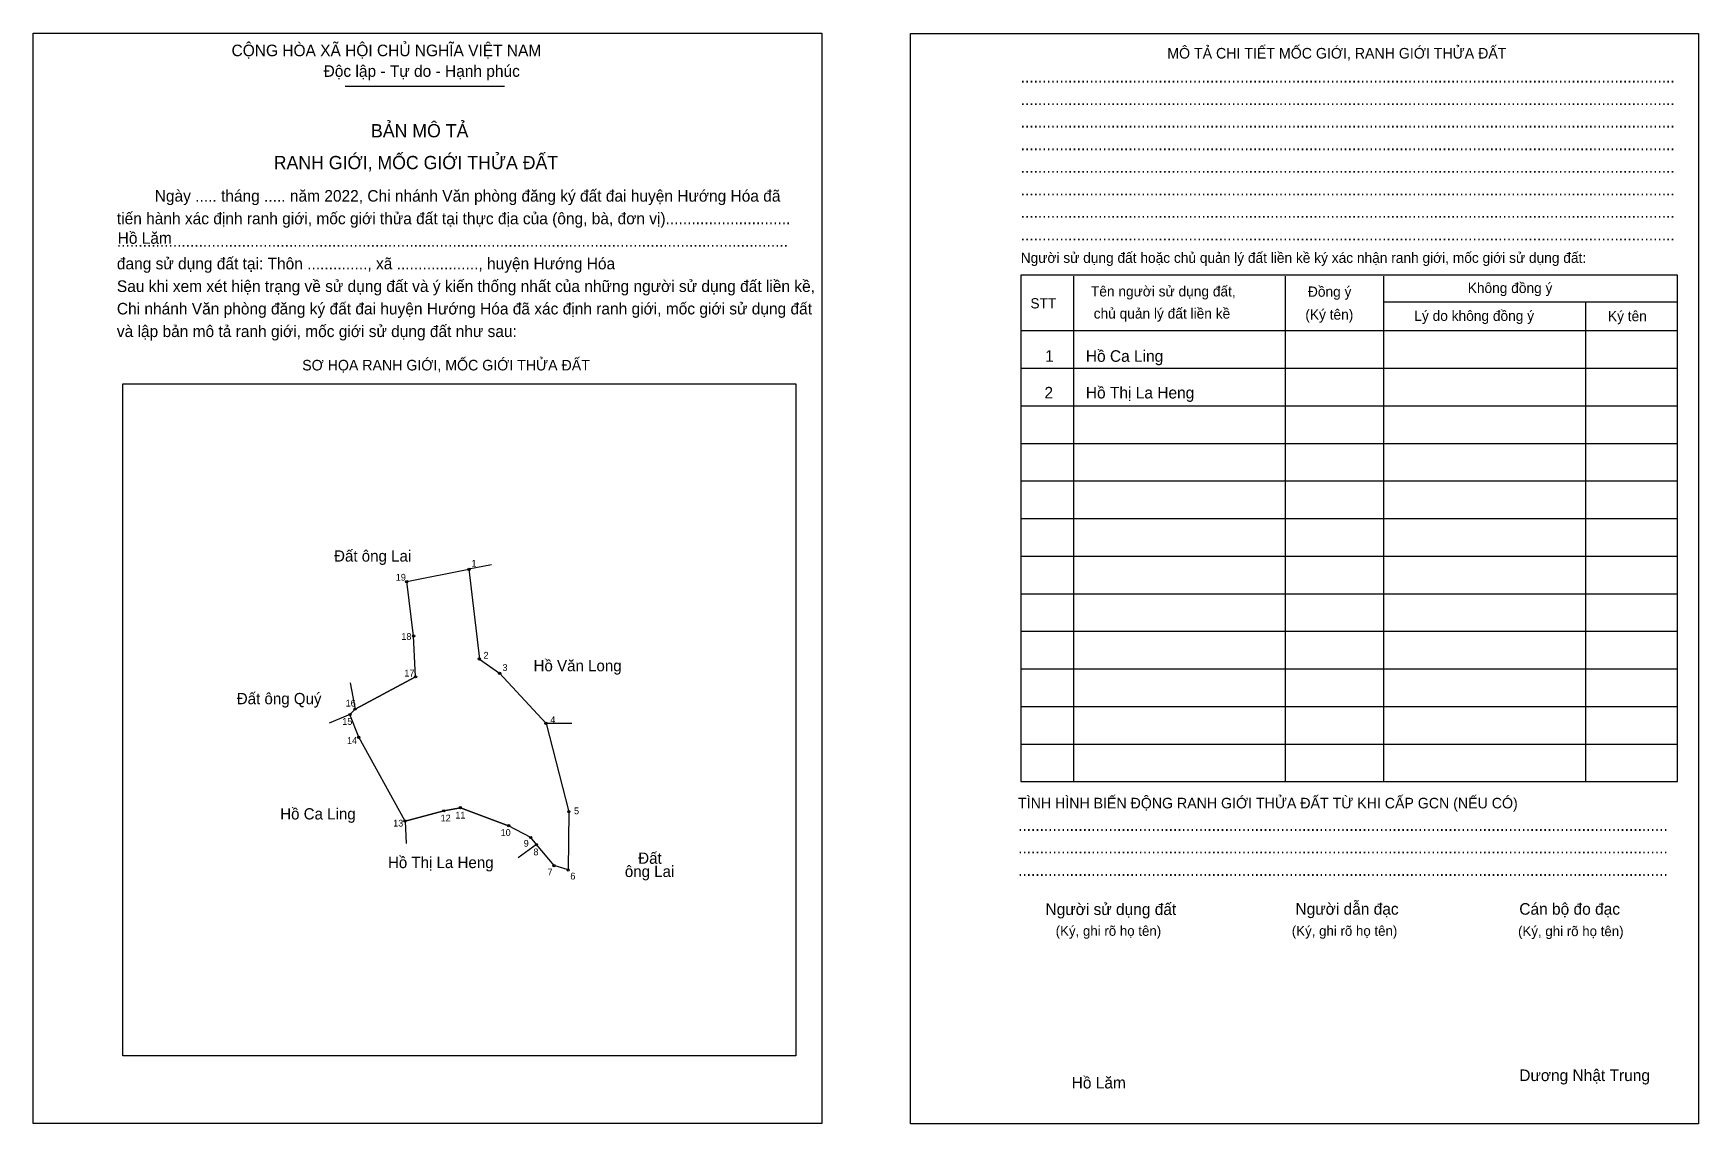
# Model space of a CAD drawing. Extents: x 543555 to 544637, y 1837695 to 1838403.
import ezdxf

# ---------------------------------------------------------------- set-up
doc = ezdxf.new("R2010")
doc.units = 0
for name, color, linetype in [('Level 1', 7, 'Continuous'), ('Level 10', 7, 'Continuous'), ('Level 11', 7, 'Continuous'), ('Level 2', 7, 'Continuous'), ('Level 25', 7, 'Continuous'), ('Level 27', 7, 'Continuous'), ('Level 36', 7, 'Continuous'), ('Level 52', 7, 'Continuous'), ('Level 55', 7, 'Continuous'), ('Level 6', 7, 'Continuous'), ('Level 9', 7, 'Continuous')]:
    doc.layers.add(name, color=color, linetype=linetype)

msp = doc.modelspace()

# ---------------------------------------------------------------- linework, layer by layer
at = {"layer": 'Level 1'}
for p, q in [((543555, 1838403.4), (543555, 1838403.4)), ((544124.8, 1838403.2), (544124.8, 1838403.2)), ((543757.7, 1838369), (543861.2, 1838369)), ((544230.7, 1838245.6), (544230.7, 1837917.1)), ((544368.4, 1838245.6), (544368.4, 1837917.1)), ((544432.2, 1838245.6), (544432.2, 1837917.1)), ((544432.2, 1838228.8), (544623.2, 1838228.8)), ((544563.3, 1838228.8), (544563.3, 1837917.1)), ((544196.5, 1838210.2), (544623.2, 1838210.2)), ((544196.5, 1838185.8), (544623.2, 1838185.8)), ((543613.2, 1838175.7), (543613.2, 1838175.7)), ((544196.5, 1838161.3), (544623.2, 1838161.3)), ((544196.5, 1838136.9), (544623.2, 1838136.9)), ((544196.5, 1838112.5), (544623.2, 1838112.5)), ((544196.5, 1838088.1), (544623.2, 1838088.1)), ((544196.5, 1838063.6), (544623.2, 1838063.6)), ((544196.5, 1838039.2), (544623.2, 1838039.2)), ((544196.5, 1838014.8), (544623.2, 1838014.8)), ((544196.5, 1837990.4), (544623.2, 1837990.4)), ((544196.5, 1837965.9), (544623.2, 1837965.9)), ((544196.5, 1837941.5), (544623.2, 1837941.5)), ((544050.4, 1837739), (544050.4, 1837739)), ((544067.1, 1837695), (544067.1, 1837695)), ((544636.9, 1837694.8), (544636.9, 1837694.8))]:
    msp.add_line(p, q, dxfattribs=at)
for points in [[(544623.2, 1838246.3), (544196.5, 1838246.3), (544196.5, 1837917.1), (544623.2, 1837917.1)], [(543613.2, 1838175.7), (544050.4, 1838175.7), (544050.4, 1837739), (543613.2, 1837739)]]:
    msp.add_lwpolyline(points, close=True, dxfattribs=at)
at = {"layer": 'Level 10'}
for p, q in [((543852.6, 1838058), (543838, 1838055.1)), ((543760.8, 1837981.3), (543764, 1837964.2)), ((543904.8, 1837954.8), (543888.1, 1837954.9))]:
    msp.add_line(p, q, dxfattribs=at)
msp.add_lwpolyline([(543760.7, 1837960.7), (543764, 1837964.2), (543803.4, 1837985.2), (543802.1, 1838011.8), (543797.6, 1838047.1), (543838, 1838055.1), (543844.8, 1837996.7), (543857.9, 1837987.5), (543888.1, 1837954.9), (543902.9, 1837897.5), (543902.5, 1837859.7), (543893.3, 1837862.5), (543881.9, 1837876.2), (543878.2, 1837880.8), (543863.8, 1837888.4), (543832.5, 1837900.1), (543821.6, 1837898.1), (543796.5, 1837891.5), (543766.4, 1837945.9)], close=True, dxfattribs=at)
at = {"layer": 'Level 11'}
for centre in [(543838, 1838055.1), (543797.6, 1838047.1), (543802.1, 1838011.8), (543844.8, 1837996.7), (543803.4, 1837985.2), (543857.9, 1837987.5), (543760.7, 1837960.7), (543760.7, 1837960.7), (543764, 1837964.2), (543888.1, 1837954.9), (543766.4, 1837945.9), (543821.6, 1837898.1), (543832.5, 1837900.1), (543902.9, 1837897.5), (543796.5, 1837891.5), (543863.8, 1837888.4), (543878.2, 1837880.8), (543881.9, 1837876.2), (543893.3, 1837862.5), (543902.5, 1837859.7)]:
    msp.add_circle(centre, 0.733, dxfattribs=at)
at = {"layer": 'Level 2'}
for points in [[(543555, 1838403.4), (544067.2, 1838403.4), (544067.2, 1837695), (543555, 1837695)], [(544124.8, 1838403.2), (544636.9, 1838403.2), (544636.9, 1837694.8), (544124.8, 1837694.8)]]:
    msp.add_lwpolyline(points, close=True, dxfattribs=at)
at = {"layer": 'Level 25'}
for p, q in [((543803.4, 1837985.2), (543764, 1837964.2)), ((543796.5, 1837891.5), (543821.6, 1837898.1)), ((543821.6, 1837898.1), (543832.5, 1837900.1)), ((543832.5, 1837900.1), (543863.8, 1837888.4))]:
    msp.add_line(p, q, dxfattribs=at)
at = {"layer": 'Level 27'}
for p, q in [((543760.7, 1837960.7), (543747.2, 1837955.1)), ((543796.5, 1837891.5), (543797.3, 1837876.9)), ((543881.9, 1837876.2), (543870.1, 1837867.6))]:
    msp.add_line(p, q, dxfattribs=at)

# ---------------------------------------------------------------- texts
at = {"layer": 'Level 1'}
for s, height, p in [('CỘNG HÒA XÃ HỘI CHỦ NGHĨA VIỆT NAM', 7.523, (543683.8, 1838388.5)), ('MÔ TẢ CHI TIẾT MỐC GIỚI, RANH GIỚI THỬA ĐẤT', 6.878, (544291.7, 1838387)), ('Độc lập - Tự do - Hạnh phúc', 7.523, (543743.6, 1838375.1)), ('........................................................................................................................................................', 7.5229, (544196.5, 1838371.4)), ('........................................................................................................................................................', 7.5229, (544196.5, 1838356.7)), ('BẢN MÔ TẢ', 8.6, (543774.4, 1838335.8)), ('........................................................................................................................................................', 7.5229, (544196.5, 1838342.1)), ('RANH GIỚI, MỐC GIỚI THỬA ĐẤT', 8.598, (543711.2, 1838315.1)), ('........................................................................................................................................................', 7.5229, (544196.5, 1838327.4)), ('........................................................................................................................................................', 7.5229, (544196.5, 1838312.8)), ('Ngày ..... tháng ..... năm 2022, Chi nhánh Văn phòng đăng ký đất đai huyện Hướng Hóa đã', 7.523, (543633.9, 1838294)), ('........................................................................................................................................................', 7.5229, (544196.5, 1838298.1)), ('tiến hành xác định ranh giới, mốc giới thửa đất tại thực địa của (ông, bà, đơn vị).............................', 7.5229, (543609.3, 1838279.3)), ('........................................................................................................................................................', 7.5229, (544196.5, 1838283.5)), ('............................................................................................................................................................', 7.5229, (543609.3, 1838264.7)), ('Người sử dụng đất hoặc chủ quản lý đất liền kề ký xác nhận ranh giới, mốc giới sử dụng đất:', 6.664, (544196.5, 1838254.2)), ('........................................................................................................................................................', 7.5229, (544196.5, 1838268.8)), ('đang sử dụng đất tại: Thôn .............., xã ..................., huyện Hướng Hóa', 7.523, (543609.3, 1838250)), ('Sau khi xem xét hiện trạng về sử dụng đất và ý kiến thống nhất của những người sử dụng đất liền kề,', 7.523, (543609.3, 1838235.3)), ('Tên người sử dụng đất,', 6.664, (544242.1, 1838232.4)), ('Đồng ý', 6.66, (544383.1, 1838232.2)), ('Không đồng ý', 6.664, (544486.9, 1838234.6)), ('Chi nhánh Văn phòng đăng ký đất đai huyện Hướng Hóa đã xác định ranh giới, mốc giới sử dụng đất', 7.523, (543609.3, 1838220.7)), ('STT', 6.66, (544202.8, 1838224.6)), ('chủ quản lý đất liền kề', 6.664, (544243.9, 1838218)), ('(Ký tên)', 6.66, (544381.4, 1838217.3)), ('Lý do không đồng ý', 6.664, (544452.2, 1838216.5)), ('Ký tên', 6.66, (544578, 1838216.3)), ('và lập bản mô tả ranh giới, mốc giới sử dụng đất như sau:', 7.523, (543609.3, 1838206)), ('SƠ HỌA RANH GIỚI, MỐC GIỚI THỬA ĐẤT', 6.878, (543729.7, 1838184.3)), ('TÌNH HÌNH BIẾN ĐỘNG RANH GIỚI THỬA ĐẤT TỪ KHI CẤP GCN (NẾU CÓ)', 6.878, (544194.8, 1837899.7)), ('.......................................................................................................................................................', 7.5229, (544194.8, 1837885.1)), ('.......................................................................................................................................................', 7.5229, (544194.8, 1837870.4)), ('.......................................................................................................................................................', 7.5229, (544194.8, 1837855.8)), ('Người sử dụng đất', 7.523, (544212.6, 1837830.4)), ('Người dẫn đạc', 7.523, (544375, 1837830.6)), ('Cán bộ đo đạc', 7.523, (544520.4, 1837830.6)), ('(Ký, ghi rõ họ tên)', 6.449, (544219.2, 1837816.9)), ('(Ký, ghi rõ họ tên)', 6.449, (544372.6, 1837816.9)), ('(Ký, ghi rõ họ tên)', 6.449, (544519.6, 1837816.7)), ('Dương Nhật Trung', 7.523, (544520.4, 1837722.5))]:
    msp.add_text(s, height=height, dxfattribs=at).set_placement(p)
at = {"layer": 'Level 36'}
for s, height, p in [('Đất ông Lai', 7.328, (543750.4, 1838060.1)), ('Hồ Văn Long', 7.328, (543880, 1837988.8)), ('Đất ông Quý', 7.328, (543687.2, 1837967.4)), ('Hồ Ca Ling', 7.33, (543715.4, 1837892.5)), ('Đất', 7.33, (543948, 1837863.7)), ('Hồ Thị La Heng', 7.328, (543785.4, 1837860.9)), ('ông Lai', 7.33, (543939.3, 1837855.1))]:
    msp.add_text(s, height=height, dxfattribs=at).set_placement(p)
at = {"layer": 'Level 52'}
for s, height, p in [('1', 7.52, (544212.3, 1838189.9)), ('Hồ Ca Ling', 7.52, (544238.8, 1838189.9)), ('Hồ Thị La Heng', 7.523, (544238.8, 1838166.1)), ('2', 7.52, (544211.9, 1838166.1))]:
    msp.add_text(s, height=height, dxfattribs=at).set_placement(p)
at = {"layer": 'Level 55'}
for s, p in [('1', (543837.9, 1838055.1)), ('19', (543797.2, 1838047.1)), ('18', (543801.7, 1838011.8)), ('2', (543844.6, 1837996.7)), ('17', (543803.1, 1837985.2)), ('3', (543857.8, 1837987.5)), ('15', (543760.4, 1837960.7)), ('16', (543763.7, 1837964.2)), ('4', (543888, 1837954.9)), ('14', (543766, 1837945.9)), ('12', (543821.3, 1837898.1)), ('11', (543832.2, 1837900.1)), ('5', (543902.7, 1837897.5)), ('13', (543796.2, 1837891.5)), ('10', (543863.4, 1837888.4)), ('9', (543878, 1837880.8)), ('8', (543881.8, 1837876.2)), ('7', (543893.1, 1837862.5)), ('6', (543902.3, 1837859.7))]:
    msp.add_text(s, height=0.489, dxfattribs=at).set_placement(p)
at = {"layer": 'Level 6'}
for p in [(543609.8, 1838266.6), (544229.6, 1837717.7)]:
    msp.add_text('Hồ Lăm', height=7.52, dxfattribs=at).set_placement(p)
at = {"layer": 'Level 9'}
for s, p in [('1', (543839.7, 1838056.8)), ('19', (543790.5, 1838047.7)), ('18', (543794.1, 1838009.2)), ('2', (543847.5, 1837997)), ('3', (543859.8, 1837989)), ('17', (543796.1, 1837985.4)), ('16', (543757.9, 1837965.9)), ('15', (543755.7, 1837954)), ('4', (543890.9, 1837955.1)), ('14', (543758.8, 1837941.6)), ('12', (543819.6, 1837891.2)), ('11', (543829.2, 1837893.1)), ('5', (543906.3, 1837895.9)), ('13', (543788.8, 1837887.9)), ('10', (543858.6, 1837881.8)), ('9', (543873.6, 1837874.8)), ('8', (543879.9, 1837869.2)), ('7', (543889.1, 1837856.2)), ('6', (543903.9, 1837853.5))]:
    msp.add_text(s, height=4.4, dxfattribs=at).set_placement(p)

doc.saveas('drawing.dxf')
